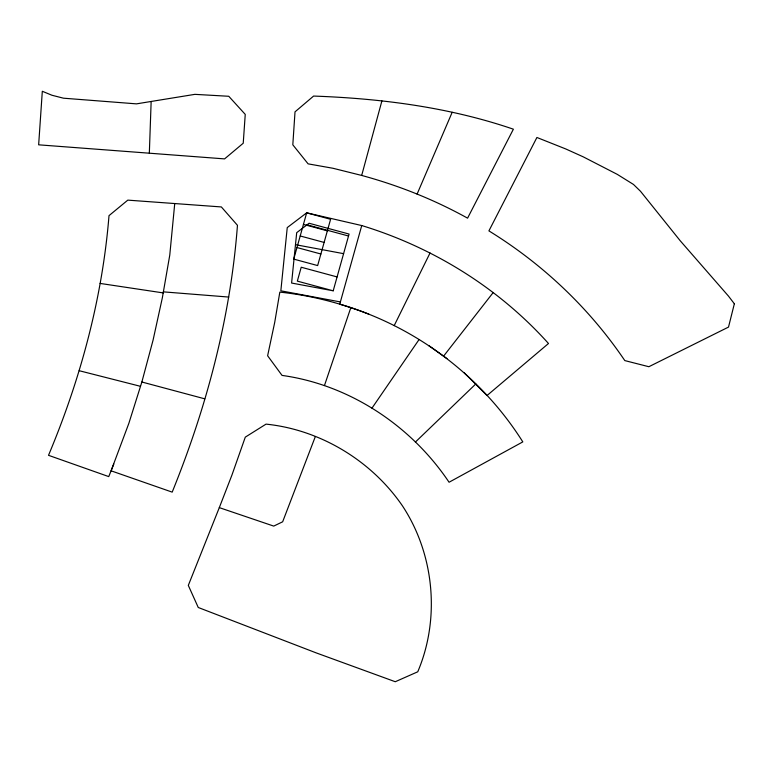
<?xml version="1.0" encoding="UTF-8"?>
<svg xmlns="http://www.w3.org/2000/svg" width="773" height="773" viewBox="0 0 773 773"><rect width="100%" height="100%" fill="white"/><g stroke="black" fill="none" stroke-linecap="round" stroke-linejoin="round"><path stroke-width="1.16" d="M149.334 153.17L151.15 101.466L194.883 94.354L228.76 96.277L245.244 114.385L243.234 143.227L224.585 158.89L38.65 144.822L42.312 91.272L51.955 95.253L63.473 98.19L136.483 103.862L151.15 101.466M174.737 203.55L169.77 255.119L162.349 297.798L153.073 340.13L141.865 382.007L128.849 423.353L111.09 470.815L172.186 492.13C206.71 407.062 230.547 317.017 237.456 225.301L221.358 206.942L127.806 200.13L109.003 215.648C102.345 298.165 80.508 379.099 48.515 455.316L108.742 476.603L113.805 464.071M361.687 175.442L332.941 168.263L308.108 163.857L292.812 144.812L295.015 111.853L313.596 96.065C381.215 98.48 449.142 107.215 513.388 129.188L467.578 218.16C434.233 199.647 398.491 185.423 361.687 175.442L381.901 100.896M333.202 290.812L349.077 234.055L309.094 223.252L296.697 232.663L291.595 283.044L333.202 290.812L297.334 281.121L301.219 267.236L337.086 276.927M464.38 372.924L487.019 395.534L548.492 343.502C498.624 287.904 433.044 247.312 361.745 225.552L339.753 304.195C414.782 325.926 481.193 375.736 522.809 441.895L449.065 482.246C411.255 425.778 349.676 384.809 282.039 375.407L267.622 355.764L274.705 322.438L279.826 292.126C310.369 295.286 340.304 302.987 368.866 314.157M324.457 385.543L350.836 307.615M315.336 436.571L282.657 521.794L273.739 526.094L219.31 507.629L188.312 585.393L198.255 607.491L316.157 652.876L395.274 681.728L417.749 671.795C440.417 618.497 434.3 554.164 402.433 505.842C371.562 460.776 320.418 429.701 266.038 424.126L245.292 437.141L231.9 475.163L219.31 507.629M417.082 194.12L452.166 112.307M394.182 325.646L430.059 252.955M371.958 408.154L419.034 339.598M443.576 356.16L493.222 292.503M415.391 442.069L475.801 383.939M228.779 297.064L163.403 291.865L163.219 292.909L100.084 283.42M295.479 244.674L343.599 253.66M340.381 301.934L280.841 290.812L287.247 227.591L306.678 212.826L361.745 225.552M79.175 370.702L140.483 386.316M141.865 382.007L204.748 398.829M307.055 224.798L348.536 236.007M303.441 224.392L327.356 230.856M300.204 235.968L324.119 242.432M296.967 247.544L320.882 253.998M428.706 345.531L446.968 358.595M734.35 303.77L728.514 327.085L648.856 366.721L624.806 360.585C589.374 308.185 542.752 264.028 488.913 230.885L536.906 137.478L565.768 148.957L583.229 156.842L617.269 174.36L633.474 184.447L640.498 191.269L680.201 240.741L728.475 296.107L734.35 303.77M306.678 212.826L293.73 259.11L317.645 265.574L330.593 219.29L306.678 212.826"/></g></svg>
